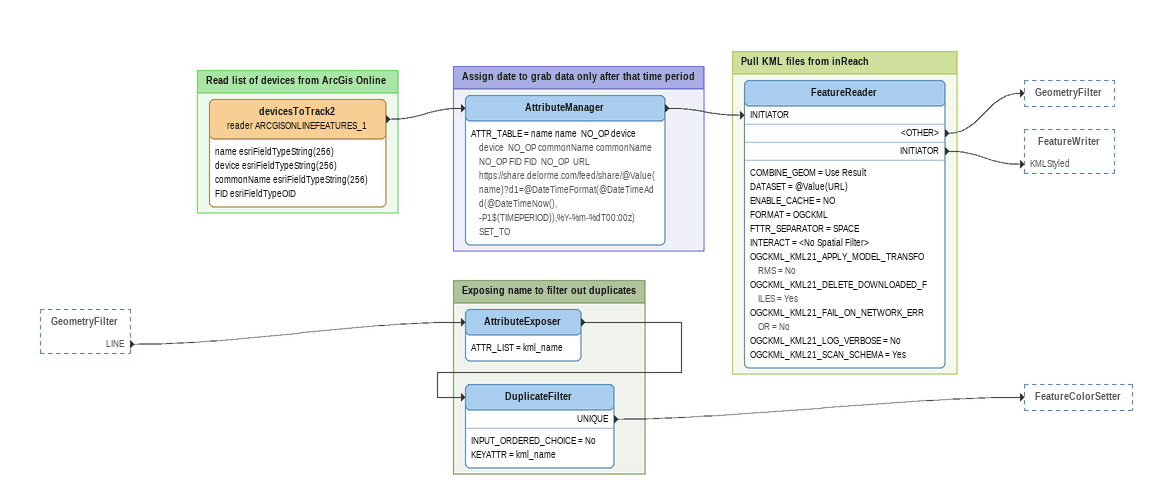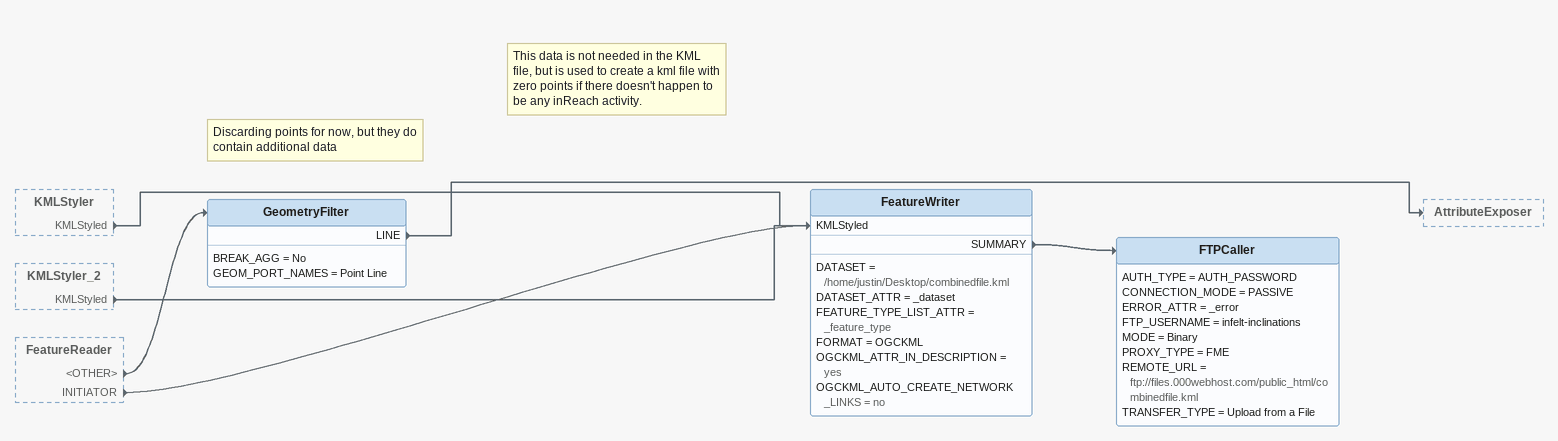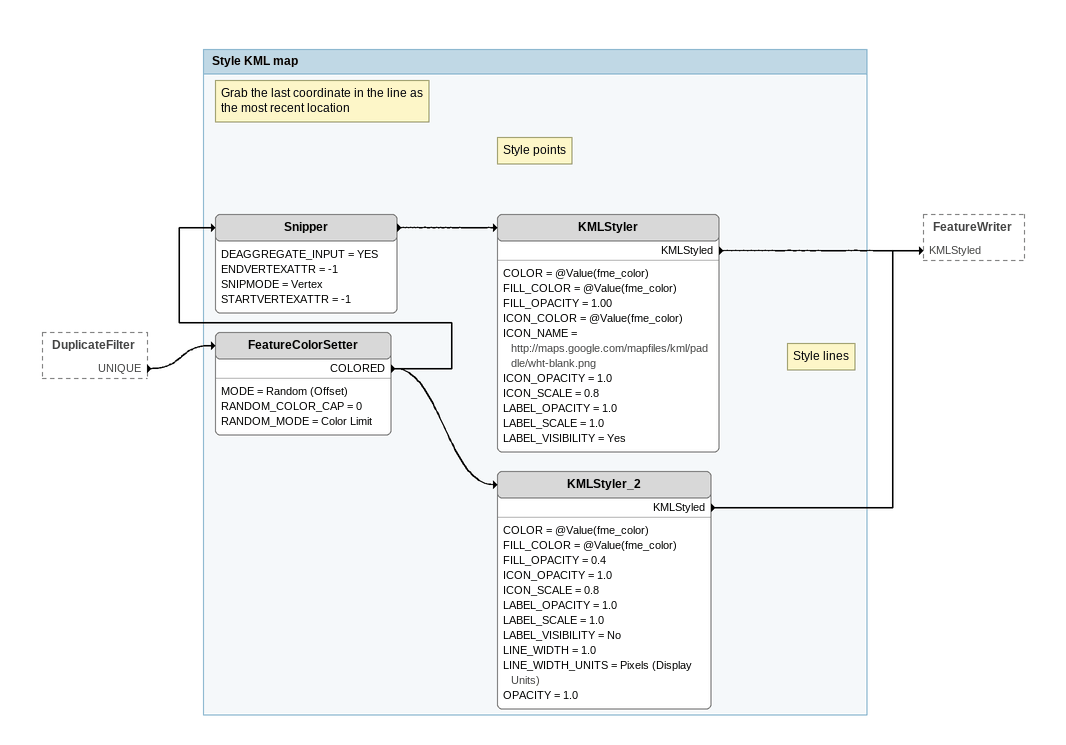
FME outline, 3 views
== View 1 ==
GeometryFilter [outside]
    LINE -> AttributeExposer

Bookmark: Read list of devices from ArcGis Online
devicesToTrack2 (reader ARCGISONLINEFEATURES_1)
    attributes: name esriFieldTypeString(256), device esriFieldTypeString(256), commonName esriFieldTypeString(256), FID esriFieldTypeOID
    -> AttributeManager

Bookmark: Assign date to grab data only after that time period
AttributeManager
    ATTR_TABLE = name name  NO_OP device device  NO_OP commonName commonName  NO_OP FID FID  NO_OP  URL https://share.delorme.com/feed/share/@Value(name)?d1=@DateTimeFormat(@DateTimeAdd(@DateTimeNow(), -P1$(TIMEPERIOD)),%Y-%m-%dT00:00z) SET_TO
    -> FeatureReader [INITIATOR]

Bookmark: Pull KML files from inReach
FeatureReader
    COMBINE_GEOM = Use Result
    DATASET = @Value(URL)
    ENABLE_CACHE = NO
    FORMAT = OGCKML
    FTTR_SEPARATOR = SPACE
    INTERACT = <No Spatial Filter>
    OGCKML_KML21_APPLY_MODEL_TRANSFORMS = No
    OGCKML_KML21_DELETE_DOWNLOADED_FILES = Yes
    OGCKML_KML21_FAIL_ON_NETWORK_ERROR = No
    OGCKML_KML21_LOG_VERBOSE = No
    OGCKML_KML21_SCAN_SCHEMA = Yes
    <OTHER> -> GeometryFilter
    INITIATOR -> FeatureWriter [KMLStyled]

Bookmark: Exposing name to filter out duplicates
AttributeExposer
    ATTR_LIST = kml_name
    -> DuplicateFilter
DuplicateFilter
    INPUT_ORDERED_CHOICE = No
    KEYATTR = kml_name
    UNIQUE -> FeatureColorSetter

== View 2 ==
KMLStyler [outside]
    KMLStyled -> FeatureWriter [KMLStyled]
KMLStyler_2 [outside]
    KMLStyled -> FeatureWriter [KMLStyled]
FeatureReader [outside]
    <OTHER> -> GeometryFilter
    INITIATOR -> FeatureWriter [KMLStyled]
Note: Discarding points for now, but they do contain additional data
GeometryFilter
    BREAK_AGG = No
    GEOM_PORT_NAMES = Point Line
    LINE -> AttributeExposer
Note: This data is not needed in the KML file, but is used to create a kml file with zero points if there doesn't happen to be any inReach activity.
FeatureWriter
    DATASET = /home/justin/Desktop/combinedfile.kml
    DATASET_ATTR = _dataset
    FEATURE_TYPE_LIST_ATTR = _feature_type
    FORMAT = OGCKML
    OGCKML_ATTR_IN_DESCRIPTION = yes
    OGCKML_AUTO_CREATE_NETWORK_LINKS = no
    SUMMARY -> FTPCaller
FTPCaller
    AUTH_TYPE = AUTH_PASSWORD
    CONNECTION_MODE = PASSIVE
    ERROR_ATTR = _error
    FTP_USERNAME = infelt-inclinations
    MODE = Binary
    PROXY_TYPE = FME
    REMOTE_URL = ftp://files.000webhost.com/public_html/combinedfile.kml
    TRANSFER_TYPE = Upload from a File

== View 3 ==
DuplicateFilter [outside]
    UNIQUE -> FeatureColorSetter

Bookmark: Style KML map
FeatureColorSetter
    MODE = Random (Offset)
    RANDOM_COLOR_CAP = 0
    RANDOM_MODE = Color Limit
    COLORED -> Snipper
    COLORED -> KMLStyler_2
Note: Grab the last coordinate in the line as the most recent location
Snipper
    DEAGGREGATE_INPUT = YES
    ENDVERTEXATTR = -1
    SNIPMODE = Vertex
    STARTVERTEXATTR = -1
    -> KMLStyler
Note: Style points
KMLStyler
    COLOR = @Value(fme_color)
    FILL_COLOR = @Value(fme_color)
    FILL_OPACITY = 1.00
    ICON_COLOR = @Value(fme_color)
    ICON_NAME = http://maps.google.com/mapfiles/kml/paddle/wht-blank.png
    ICON_OPACITY = 1.0
    ICON_SCALE = 0.8
    LABEL_OPACITY = 1.0
    LABEL_SCALE = 1.0
    LABEL_VISIBILITY = Yes
    KMLStyled -> FeatureWriter [KMLStyled]
Note: Style lines
KMLStyler_2
    COLOR = @Value(fme_color)
    FILL_COLOR = @Value(fme_color)
    FILL_OPACITY = 0.4
    ICON_OPACITY = 1.0
    ICON_SCALE = 0.8
    LABEL_OPACITY = 1.0
    LABEL_SCALE = 1.0
    LABEL_VISIBILITY = No
    LINE_WIDTH = 1.0
    LINE_WIDTH_UNITS = Pixels (Display Units)
    OPACITY = 1.0
    KMLStyled -> FeatureWriter [KMLStyled]
